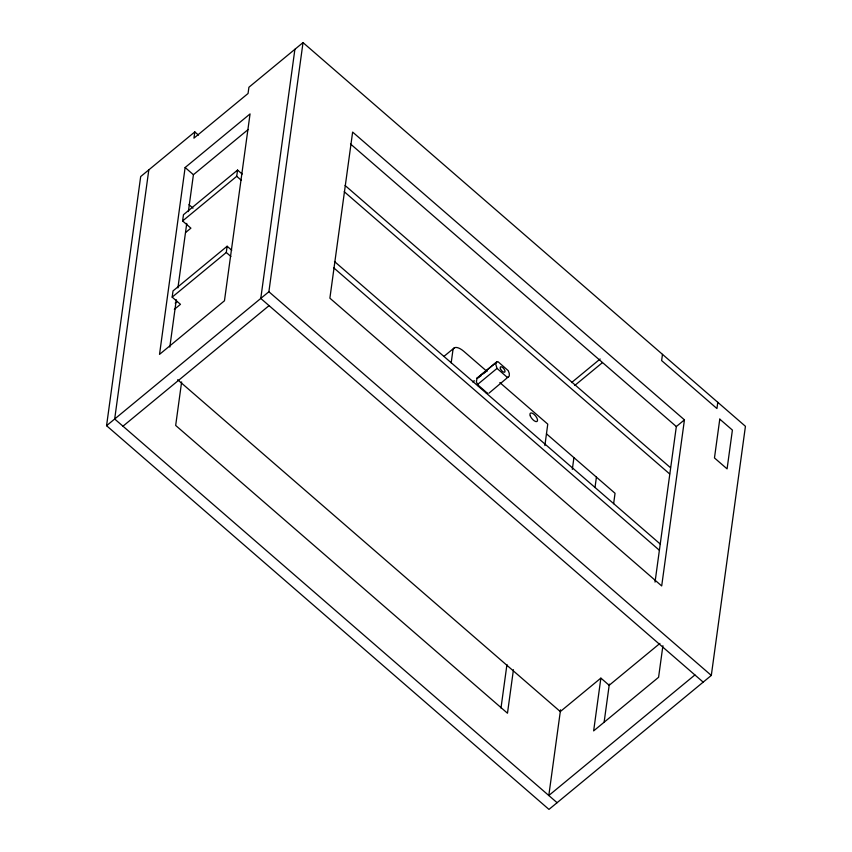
<?xml version="1.0" encoding="UTF-8"?>
<svg xmlns="http://www.w3.org/2000/svg" width="852" height="852" viewBox="0 0 852 852"><rect width="100%" height="100%" fill="white"/><g stroke="black" fill="none" stroke-linecap="round" stroke-linejoin="round"><path stroke-width="1.28" d="M544.886 445.553L547.761 424.136L499.836 382.569M194.799 131.911L193.947 138.141L248.06 93.486L248.912 87.255L303.024 42.6L745.436 426.298L711.313 675.434L548.976 809.4L106.564 425.702L140.686 176.566L194.799 131.911L198.484 135.106M148.812 169.867L114.679 419.003L557.101 802.701M185.129 167.514L159.526 354.368L224.459 300.788L250.051 113.934L185.129 167.514L193.415 174.713L188.377 211.552M174.33 309.393L180.464 304.324L172.168 297.135L173.02 290.905L227.133 246.249L231.744 250.254M185.789 232.372L190.901 228.155L182.605 220.956L183.457 214.725L237.57 170.07L242.17 174.074M169.804 347.094L176.3 299.723M177.919 287.88L186.748 223.394M181.625 381.941L175.672 425.446L507.483 713.22L513.437 669.715M172.168 297.135L226.281 252.48L227.133 246.249M182.605 220.956L236.718 176.3L237.57 170.07M294.898 49.299L260.776 298.445L703.188 682.132M106.564 425.702L268.891 291.746L303.024 42.6M451.177 362.867L452.913 350.247A13.973 5.964 50.5 0 1 463.893 351.397L486.854 371.312M500.987 708.055L506.951 664.549M572.32 469.356L573.928 457.63M560.541 709.822L548.805 795.512L694.902 674.944M594.994 487.557L596.421 477.141M613.621 503.713L615.048 493.287L546.483 433.828M600.862 678.235L593.652 730.878L658.585 677.287L662.909 645.709M604.111 722.283L609.34 684.113M662.483 354.357L661.631 360.577L716.937 408.545L717.789 402.314M655.028 582.108L676.328 426.554L684.444 419.855L352.632 132.081L329.884 298.179L661.695 585.952L684.444 419.855M488.931 393.198L509.283 376.083L509.283 373.357L508.186 370.599L498.037 361.727L496.599 362.047L477.035 378.192L476.385 381.792L478.1 385.722M496.599 362.047L495.747 364.251L497.035 368.415L507.196 377.287L508.484 377.053M477.035 378.192L477.652 377.979M496.684 362.025L477.12 378.16M193.415 174.713L248.209 129.493M175.182 303.163L177.227 301.47M122.976 426.202L269.072 305.634M443.945 356.392L454.063 348.042M481.412 375.444L478.1 377.819M483.361 373.826L487.28 370.599M497.035 368.415L477.482 384.55L487.632 393.432L486.364 393.241M571.543 382.601L600.149 358.99M574.781 385.455L602.364 362.686M659.906 643.43L609.169 685.296L600.873 678.096L560.297 711.59L177.653 379.736M350.555 144.02L676.328 426.554M345.081 185.48L670.481 467.684M344.229 191.7L669.629 473.914M236.718 176.3L241.318 180.304M334.463 261.489L660.236 544.034M333.601 267.72L659.384 550.254M188.974 204.693L192.989 208.176M226.281 252.48L230.881 256.473M268.891 291.746L711.313 675.434M472.743 381.962A9.585 4.09 50.5 0 1 474.585 380.876M719.78 419.141L714.466 457.939L727.086 468.877L732.4 430.079L719.78 419.141M530.274 415.893A5.325 2.268 50.5 0 0 536.845 421.559A5.325 2.268 50.5 0 0 534.108 414.423A5.325 2.268 50.5 0 0 530.274 415.893M500.412 368.607A3.376 1.438 50.5 0 0 504.576 372.217A3.376 1.438 50.5 0 0 502.861 367.702A3.376 1.438 50.5 0 0 500.412 368.607"/></g></svg>
